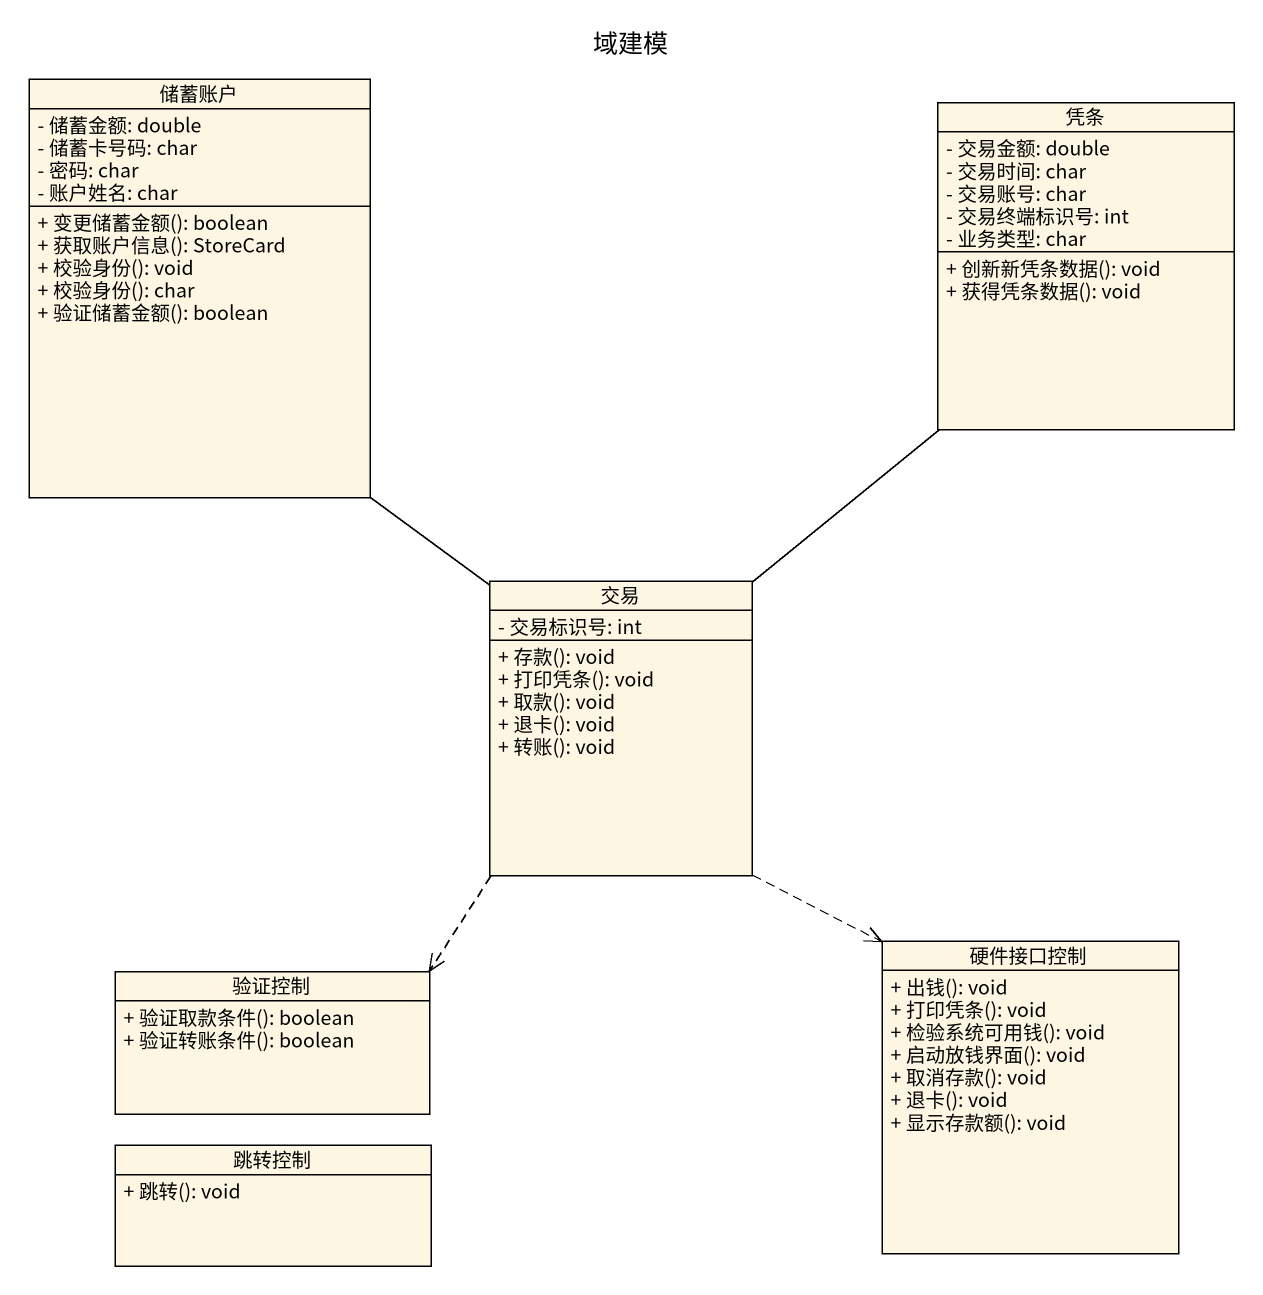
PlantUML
@startuml
title 域建模
hide circle
hide empty members
skinparam classAttributeIconSize 0
class 储蓄账户 {
  - 储蓄金额: double
  - 储蓄卡号码: char
  - 密码: char
  - 账户姓名: char
  + 变更储蓄金额(): boolean
  + 获取账户信息(): StoreCard
  + 校验身份(): void
  + 校验身份(): char
  + 验证储蓄金额(): boolean
}
class 凭条 {
  - 交易金额: double
  - 交易时间: char
  - 交易账号: char
  - 交易终端标识号: int
  - 业务类型: char
  + 创新新凭条数据(): void
  + 获得凭条数据(): void
}
class 交易 {
  - 交易标识号: int
  + 存款(): void
  + 打印凭条(): void
  + 取款(): void
  + 退卡(): void
  + 转账(): void
}
class 验证控制 {
  + 验证取款条件(): boolean
  + 验证转账条件(): boolean
}
class 硬件接口控制 {
  + 出钱(): void
  + 打印凭条(): void
  + 检验系统可用钱(): void
  + 启动放钱界面(): void
  + 取消存款(): void
  + 退卡(): void
  + 显示存款额(): void
}
class 跳转控制 {
  + 跳转(): void
}
储蓄账户 -- 交易
凭条 -- 交易
交易 ..> 验证控制
交易 ..> 硬件接口控制
@enduml
